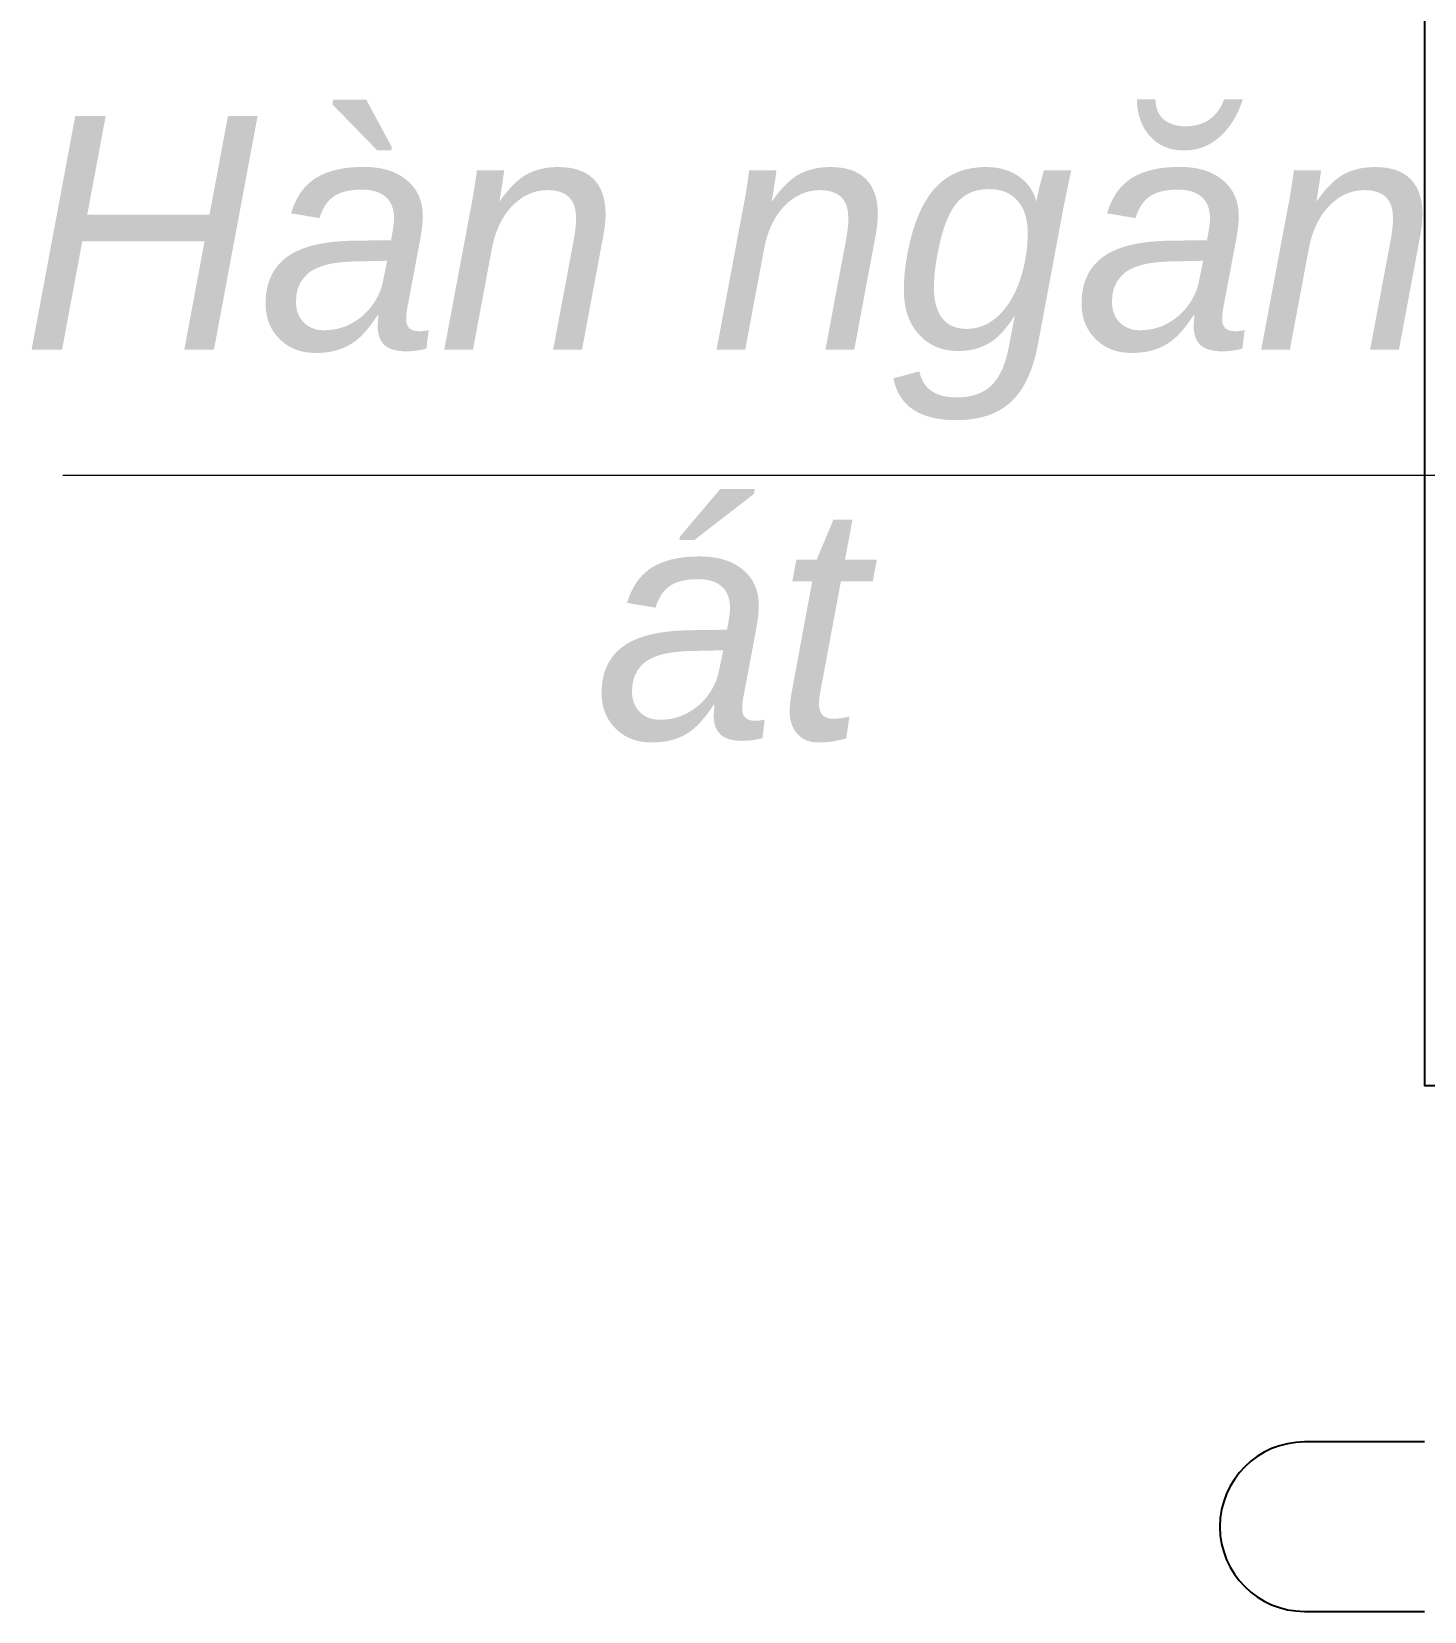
# Model space of a CAD drawing. Header units: millimetres. Extents: x 0 to 6268, y 0 to 4432.
# Drawn here: x 4055.1 to 4293.5, y 2816.4 to 3086.8 of the extents above; entities that cross this region are included whole.
import ezdxf

# ---------------------------------------------------------------- set-up
doc = ezdxf.new("R2010")
doc.units = ezdxf.units.MM
doc.layers.add('@.0.DM. NÉT CHÍNH', color=7, linetype='Continuous')
doc.layers.add('ME-DIM', color=8, linetype='Continuous', lineweight=13)
doc.styles.add('Arial', font='arial.ttf')
doc.styles.add('TEXT-ELECTRICAL', font='txt')
doc.dimstyles.new('ME DIM 1-20', dxfattribs={"dimscale": 20, "dimtxt": 2, "dimasz": 1, "dimexe": 0.5, "dimexo": 0.5, "dimgap": 0.5, "dimtad": 1, "dimdec": 0, "dimtxsty": 'TEXT-ELECTRICAL', "dimblk": 'OBLIQUE', "dimcen": 0, "dimdle": 0.5, "dimclrd": 256, "dimclre": 256, "dimclrt": 256, "dimazin": 3, "dimtfac": 1, "dimtdec": 0, "dimtix": 1, "dimtmove": 0, "dimatfit": 3, "dimlwd": -1, "dimlwe": -1})

# ---------------------------------------------------------------- blocks, each defined once
blk = doc.blocks.new('_Oblique')
at = {"color": 0, "linetype": 'ByBlock', "lineweight": -2}
blk.add_line((-0.5, -0.5), (0.5, 0.5), dxfattribs=at)

msp = doc.modelspace()

# ---------------------------------------------------------------- linework, layer by layer
at = {"layer": '@.0.DM. NÉT CHÍNH'}
msp.add_lwpolyline([(4315.02, 3780.38), (4317.02, 3780.38), (4317.02, 3793.38), (4293.52, 3793.38), (4293.52, 2906.38), (4317.02, 2906.38), (4317.02, 2919.38), (4315.02, 2919.38), (4315.02, 2908.38), (4295.52, 2908.38), (4295.52, 3791.38), (4315.02, 3791.38)], close=True, dxfattribs=at)
msp.add_lwpolyline([(4293.52, 2845.38), (4273.02, 2845.38, 1), (4273.02, 2816.38), (4293.52, 2816.38)], format="xyb", dxfattribs=at)

# ---------------------------------------------------------------- texts
at = {"color": 7, "insert": (4174.58, 2985.4), "char_height": 40, "width": 253.4855, "attachment_point": 5, "style": 'Arial'}
msp.add_mtext('{\\fArial|b0|i1|c0|p34;Hàn ngăn\\Pát\\P }', dxfattribs=at)

# ---------------------------------------------------------------- leaders
at = {"layer": 'ME-DIM'}
for points in [[(4449.81, 2879.79), (4376.67, 3010.8), (4060.48, 3010.8)], [(4417.42, 2938.87), (4376.67, 3010.8), (4085.22, 3010.8)]]:
    msp.add_leader(points, dimstyle='ME DIM 1-20', dxfattribs=at)

doc.saveas('drawing.dxf')
